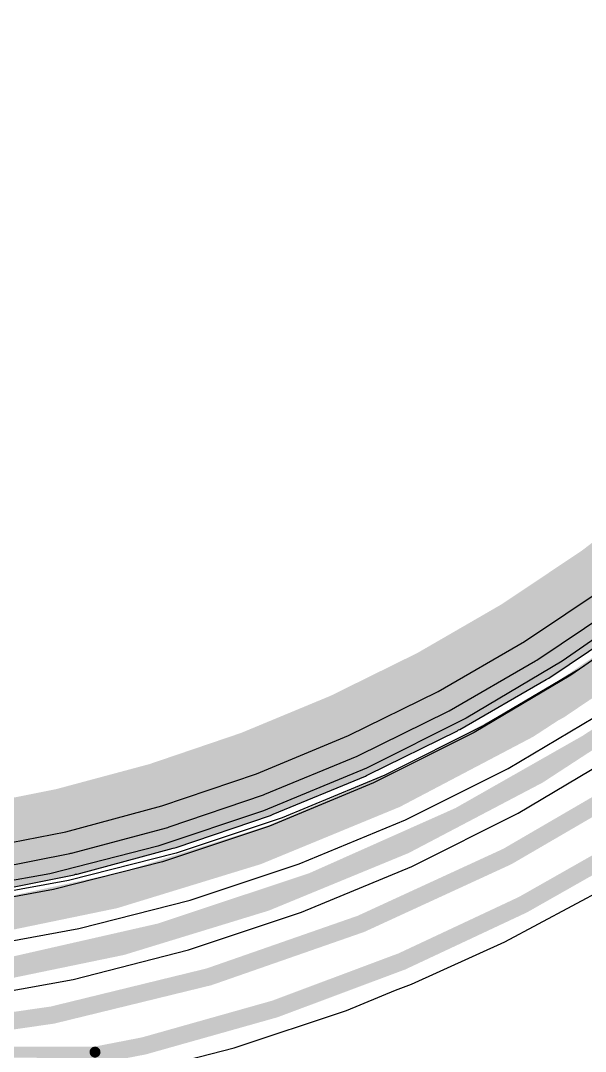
# Model space of a CAD drawing. Header units: inches. Extents: x -30 to 282, y -86 to 78.
# Drawn here: x 13.61 to 20.19, y -65.1 to -53.1 of the extents above; entities that cross this region are included whole.
import ezdxf

# ---------------------------------------------------------------- set-up
doc = ezdxf.new("R2010")
doc.units = ezdxf.units.IN
for name, color, linetype in [('Board Outline', 216, 'Continuous'), ('Bottom Layer', 5, 'Continuous'), ('GND 01', 76, 'Continuous'), ('GND 02', 16, 'Continuous'), ('Multi-Layer', 9, 'Continuous'), ('PWR', 156, 'Continuous'), ('SIG 01', 90, 'Continuous'), ('Top Layer', 1, 'Continuous'), ('Top Overlay', 2, 'Continuous'), ('Top Paste', 8, 'Continuous'), ('Top Solder', 216, 'Continuous')]:
    doc.layers.add(name, color=color, linetype=linetype)

# ---------------------------------------------------------------- blocks, each defined once
blk = doc.blocks.new('8_TSSOP_87')
at = {"layer": 'Top Layer'}
for points in [[(-3.675, 1.2), (-2.225, 1.2), (-2.225, 0.75), (-3.675, 0.75)], [(2.225, 1.2), (3.675, 1.2), (3.675, 0.75), (2.225, 0.75)], [(-3.675, 0.55), (-2.225, 0.55), (-2.225, 0.1), (-3.675, 0.1)], [(2.225, 0.55), (3.675, 0.55), (3.675, 0.1), (2.225, 0.1)], [(-3.675, -0.1), (-2.225, -0.1), (-2.225, -0.55), (-3.675, -0.55)], [(2.225, -0.1), (3.675, -0.1), (3.675, -0.55), (2.225, -0.55)], [(-3.675, -0.75), (-2.225, -0.75), (-2.225, -1.2), (-3.675, -1.2)], [(2.225, -0.75), (3.675, -0.75), (3.675, -1.2), (2.225, -1.2)]]:
    blk.add_hatch(color=1, dxfattribs=at).paths.add_polyline_path(points)
at = {"layer": 'Top Overlay'}
blk.add_hatch(color=2, dxfattribs=at).paths.add_polyline_path([(-2.13, 0.737), (-1.851, 0.737), (-1.851, 1.194), (-2.13, 1.194)])
at = {"layer": 'Top Paste'}
for points in [[(-3.675, 1.2), (-2.225, 1.2), (-2.225, 0.75), (-3.675, 0.75)], [(2.225, 1.2), (3.675, 1.2), (3.675, 0.75), (2.225, 0.75)], [(-3.675, 0.55), (-2.225, 0.55), (-2.225, 0.1), (-3.675, 0.1)], [(2.225, 0.55), (3.675, 0.55), (3.675, 0.1), (2.225, 0.1)], [(-3.675, -0.1), (-2.225, -0.1), (-2.225, -0.55), (-3.675, -0.55)], [(2.225, -0.1), (3.675, -0.1), (3.675, -0.55), (2.225, -0.55)], [(-3.675, -0.75), (-2.225, -0.75), (-2.225, -1.2), (-3.675, -1.2)], [(2.225, -0.75), (3.675, -0.75), (3.675, -1.2), (2.225, -1.2)]]:
    blk.add_hatch(color=8, dxfattribs=at).paths.add_polyline_path(points)
at = {"layer": 'Top Solder'}
for points in [[(-3.777, 1.302), (-2.123, 1.302), (-2.123, 0.648), (-3.777, 0.648)], [(2.123, 1.302), (3.777, 1.302), (3.777, 0.648), (2.123, 0.648)], [(-3.777, 0.652), (-2.123, 0.652), (-2.123, -0.002), (-3.777, -0.002)], [(2.123, 0.652), (3.777, 0.652), (3.777, -0.002), (2.123, -0.002)], [(-3.777, 0.002), (-2.123, 0.002), (-2.123, -0.652), (-3.777, -0.652)], [(2.123, 0.002), (3.777, 0.002), (3.777, -0.652), (2.123, -0.652)], [(-3.777, -0.648), (-2.123, -0.648), (-2.123, -1.302), (-3.777, -1.302)], [(2.123, -0.648), (3.777, -0.648), (3.777, -1.302), (2.123, -1.302)]]:
    blk.add_hatch(color=216, dxfattribs=at).paths.add_polyline_path(points)
at = {"layer": 'Top Overlay', "const_width": 0.127}
for points in [[(2.235, 1.549), (-2.235, 1.549)], [(-2.235, 1.372), (-2.235, 1.549)], [(2.235, 1.549), (2.235, 1.372)], [(-3.962, 1.118), (-3.962, 0.864)], [(-3.835, 0.991), (-3.962, 1.118)], [(-3.835, 0.991), (-3.962, 0.864)], [(-2.235, -1.549), (-2.235, -1.372)], [(2.235, -1.372), (2.235, -1.549)], [(2.235, -1.549), (-2.235, -1.549)]]:
    blk.add_lwpolyline(points, dxfattribs=at)
at = {"layer": 'Top Overlay', "const_width": 0.0635}
for points in [[(-2.267, 1.549, 1), (-2.203, 1.549, 1)], [(-2.267, 1.549, 1), (-2.203, 1.549, 1)], [(2.203, 1.549, 1), (2.267, 1.549, 1)], [(2.203, 1.549, 1), (2.267, 1.549, 1)], [(-2.267, 1.372, 1), (-2.203, 1.372, 1)], [(2.203, 1.372, 1), (2.267, 1.372, 1)], [(-3.994, 1.118, 1), (-3.931, 1.118, 1)], [(-3.994, 1.118, 1), (-3.931, 1.118, 1)], [(-3.867, 0.991, 1), (-3.804, 0.991, 1)], [(-3.867, 0.991, 1), (-3.804, 0.991, 1)], [(-3.994, 0.864, 1), (-3.931, 0.864, 1)], [(-3.994, 0.864, 1), (-3.931, 0.864, 1)], [(-2.267, -1.372, 1), (-2.203, -1.372, 1)], [(2.203, -1.372, 1), (2.267, -1.372, 1)], [(-2.267, -1.549, 1), (-2.203, -1.549, 1)], [(-2.267, -1.549, 1), (-2.203, -1.549, 1)], [(2.203, -1.549, 1), (2.267, -1.549, 1)], [(2.203, -1.549, 1), (2.267, -1.549, 1)]]:
    blk.add_lwpolyline(points, format="xyb", close=True, dxfattribs=at)

msp = doc.modelspace()

# ---------------------------------------------------------------- linework, layer by layer
at = {"layer": 'Board Outline', "const_width": 0.254}
msp.add_lwpolyline([(37.495, -16.446, -2.502525), (-17.293, -16.446)], format="xyb", dxfattribs=at)
msp.add_lwpolyline([(27.86, -45.25, 1), (-7.659, -45.25, 1)], format="xyb", close=True, dxfattribs=at)
at = {"layer": 'Bottom Layer'}
for p, q in [((20.97, -59.831), (19.918, -60.561)), ((19.623, -60.547), (20.589, -59.901)), ((18.602, -61.137), (19.609, -60.556)), ((19.918, -60.561), (18.801, -61.224)), ((19.609, -60.556), (19.615, -60.55)), ((19.615, -60.55), (19.623, -60.547)), ((17.545, -61.659), (18.587, -61.145)), ((18.587, -61.145), (18.594, -61.14)), ((18.594, -61.14), (18.602, -61.137)), ((18.801, -61.224), (17.639, -61.806)), ((16.456, -62.11), (17.529, -61.666)), ((17.529, -61.666), (17.537, -61.661)), ((17.537, -61.661), (17.545, -61.659)), ((17.639, -61.806), (16.439, -62.303)), ((19.407, -62.331), (20.395, -61.744)), ((15.339, -62.49), (16.44, -62.116)), ((16.44, -62.116), (16.447, -62.112)), ((16.447, -62.112), (16.456, -62.11)), ((16.439, -62.303), (15.206, -62.713)), ((18.166, -62.952), (19.407, -62.331)), ((14.201, -62.796), (15.323, -62.495)), ((15.323, -62.495), (15.331, -62.491)), ((15.331, -62.491), (15.339, -62.49)), ((15.206, -62.713), (13.948, -63.035)), ((13.044, -63.026), (14.184, -62.8)), ((14.184, -62.8), (14.192, -62.796)), ((14.192, -62.796), (14.201, -62.796)), ((16.883, -63.483), (18.166, -62.952)), ((13.948, -63.035), (12.669, -63.265)), ((15.566, -63.922), (16.883, -63.483)), ((14.22, -64.265), (15.566, -63.922)), ((12.854, -64.512), (14.22, -64.265))]:
    msp.add_line(p, q, dxfattribs=at)
at = {"layer": 'Bottom Layer', "const_width": 0.203}
for points in [[(21.173, -60.03, -0.27033), (2.677, -62.184)], [(20.35, -61.436, -0.249384), (2.413, -62.814)]]:
    msp.add_lwpolyline(points, format="xyb", dxfattribs=at)
at = {"layer": 'GND 01'}
for p, q in [((19.763, -60.756), (20.729, -60.11)), ((18.728, -61.355), (19.734, -60.773)), ((19.734, -60.773), (19.748, -60.764)), ((19.748, -60.764), (19.763, -60.756)), ((17.656, -61.884), (18.698, -61.37)), ((18.698, -61.37), (18.713, -61.361)), ((18.713, -61.361), (18.728, -61.355)), ((16.552, -62.343), (17.626, -61.898)), ((17.626, -61.898), (17.64, -61.89)), ((17.64, -61.89), (17.656, -61.884)), ((15.42, -62.728), (16.521, -62.355)), ((16.521, -62.355), (16.536, -62.348)), ((16.536, -62.348), (16.552, -62.343)), ((14.266, -63.039), (15.388, -62.738)), ((15.388, -62.738), (15.404, -62.732)), ((15.404, -62.732), (15.42, -62.728)), ((13.093, -63.273), (14.233, -63.046)), ((14.233, -63.046), (14.249, -63.041)), ((14.249, -63.041), (14.266, -63.039))]:
    msp.add_line(p, q, dxfattribs=at)
at = {"layer": 'GND 01', "const_width": 1.016}
for points in [[(20.445, -59.686), (21.367, -58.978)], [(19.479, -60.331), (20.445, -59.686)], [(18.473, -60.912), (19.479, -60.331)], [(17.43, -61.426), (18.473, -60.912)], [(16.357, -61.871), (17.43, -61.426)], [(15.256, -62.245), (16.357, -61.871)], [(14.134, -62.546), (15.256, -62.245)], [(12.994, -62.772), (14.134, -62.546)]]:
    msp.add_lwpolyline(points, dxfattribs=at)
at = {"layer": 'GND 01', "const_width": 0.508}
for points in [[(20.191, -59.686, 1), (20.699, -59.686, 1)], [(20.191, -59.686, 1), (20.699, -59.686, 1)], [(19.225, -60.331, 1), (19.733, -60.331, 1)], [(19.225, -60.331, 1), (19.733, -60.331, 1)], [(18.219, -60.912, 1), (18.727, -60.912, 1)], [(18.219, -60.912, 1), (18.727, -60.912, 1)], [(17.176, -61.426, 1), (17.684, -61.426, 1)], [(17.176, -61.426, 1), (17.684, -61.426, 1)], [(16.103, -61.871, 1), (16.611, -61.871, 1)], [(16.103, -61.871, 1), (16.611, -61.871, 1)], [(15.002, -62.245, 1), (15.51, -62.245, 1)], [(15.002, -62.245, 1), (15.51, -62.245, 1)], [(13.88, -62.546, 1), (14.388, -62.546, 1)], [(13.88, -62.546, 1), (14.388, -62.546, 1)]]:
    msp.add_lwpolyline(points, format="xyb", close=True, dxfattribs=at)
at = {"layer": 'GND 02'}
for p, q in [((19.763, -60.756), (20.729, -60.11)), ((18.728, -61.355), (19.734, -60.773)), ((19.734, -60.773), (19.748, -60.764)), ((19.748, -60.764), (19.763, -60.756)), ((17.656, -61.884), (18.698, -61.37)), ((18.698, -61.37), (18.713, -61.361)), ((18.713, -61.361), (18.728, -61.355)), ((16.552, -62.343), (17.626, -61.898)), ((17.626, -61.898), (17.64, -61.89)), ((17.64, -61.89), (17.656, -61.884)), ((15.42, -62.728), (16.521, -62.355)), ((16.521, -62.355), (16.536, -62.348)), ((16.536, -62.348), (16.552, -62.343)), ((14.266, -63.039), (15.388, -62.738)), ((15.388, -62.738), (15.404, -62.732)), ((15.404, -62.732), (15.42, -62.728)), ((13.093, -63.273), (14.233, -63.046)), ((14.233, -63.046), (14.249, -63.041)), ((14.249, -63.041), (14.266, -63.039))]:
    msp.add_line(p, q, dxfattribs=at)
at = {"layer": 'GND 02', "const_width": 1.016}
for points in [[(20.445, -59.686), (21.367, -58.978)], [(19.479, -60.331), (20.445, -59.686)], [(18.473, -60.912), (19.479, -60.331)], [(17.43, -61.426), (18.473, -60.912)], [(16.357, -61.871), (17.43, -61.426)], [(15.256, -62.245), (16.357, -61.871)], [(14.134, -62.546), (15.256, -62.245)], [(12.994, -62.772), (14.134, -62.546)]]:
    msp.add_lwpolyline(points, dxfattribs=at)
at = {"layer": 'GND 02', "const_width": 0.508}
for points in [[(20.191, -59.686, 1), (20.699, -59.686, 1)], [(20.191, -59.686, 1), (20.699, -59.686, 1)], [(19.225, -60.331, 1), (19.733, -60.331, 1)], [(19.225, -60.331, 1), (19.733, -60.331, 1)], [(18.219, -60.912, 1), (18.727, -60.912, 1)], [(18.219, -60.912, 1), (18.727, -60.912, 1)], [(17.176, -61.426, 1), (17.684, -61.426, 1)], [(17.176, -61.426, 1), (17.684, -61.426, 1)], [(16.103, -61.871, 1), (16.611, -61.871, 1)], [(16.103, -61.871, 1), (16.611, -61.871, 1)], [(15.002, -62.245, 1), (15.51, -62.245, 1)], [(15.002, -62.245, 1), (15.51, -62.245, 1)], [(13.88, -62.546, 1), (14.388, -62.546, 1)], [(13.88, -62.546, 1), (14.388, -62.546, 1)]]:
    msp.add_lwpolyline(points, format="xyb", close=True, dxfattribs=at)
at = {"layer": 'Multi-Layer'}
for p, q in [((19.479, -60.331), (20.445, -59.686)), ((18.473, -60.912), (19.479, -60.331)), ((17.43, -61.426), (18.473, -60.912)), ((16.357, -61.871), (17.43, -61.426)), ((15.256, -62.245), (16.357, -61.871)), ((14.134, -62.546), (15.256, -62.245)), ((12.994, -62.772), (14.134, -62.546))]:
    msp.add_line(p, q, dxfattribs=at)
at = {"layer": 'PWR'}
for p, q in [((19.623, -60.547), (20.589, -59.901)), ((18.602, -61.137), (19.609, -60.556)), ((19.609, -60.556), (19.615, -60.55)), ((19.615, -60.55), (19.623, -60.547)), ((17.545, -61.659), (18.587, -61.145)), ((18.587, -61.145), (18.594, -61.14)), ((18.594, -61.14), (18.602, -61.137)), ((16.456, -62.11), (17.529, -61.666)), ((17.529, -61.666), (17.537, -61.661)), ((17.537, -61.661), (17.545, -61.659)), ((15.339, -62.49), (16.44, -62.116)), ((16.44, -62.116), (16.447, -62.112)), ((16.447, -62.112), (16.456, -62.11)), ((14.201, -62.796), (15.323, -62.495)), ((15.323, -62.495), (15.331, -62.491)), ((15.331, -62.491), (15.339, -62.49)), ((13.044, -63.026), (14.184, -62.8)), ((14.184, -62.8), (14.192, -62.796)), ((14.192, -62.796), (14.201, -62.796))]:
    msp.add_line(p, q, dxfattribs=at)
at = {"layer": 'SIG 01'}
for p, q in [((19.623, -60.547), (20.589, -59.901)), ((21.1, -59.973), (20.022, -60.722)), ((18.602, -61.137), (19.609, -60.556)), ((19.609, -60.556), (19.615, -60.55)), ((19.615, -60.55), (19.623, -60.547)), ((20.022, -60.722), (18.894, -61.391)), ((17.545, -61.659), (18.587, -61.145)), ((18.587, -61.145), (18.594, -61.14)), ((18.594, -61.14), (18.602, -61.137)), ((18.894, -61.391), (17.721, -61.978)), ((16.456, -62.11), (17.529, -61.666)), ((17.529, -61.666), (17.537, -61.661)), ((17.537, -61.661), (17.545, -61.659)), ((17.721, -61.978), (16.509, -62.48)), ((15.339, -62.49), (16.44, -62.116)), ((16.44, -62.116), (16.447, -62.112)), ((16.447, -62.112), (16.456, -62.11)), ((14.201, -62.796), (15.323, -62.495)), ((16.509, -62.48), (15.264, -62.895)), ((15.323, -62.495), (15.331, -62.491)), ((15.331, -62.491), (15.339, -62.49)), ((13.044, -63.026), (14.184, -62.8)), ((15.264, -62.895), (13.993, -63.219)), ((14.184, -62.8), (14.192, -62.796)), ((14.192, -62.796), (14.201, -62.796)), ((13.993, -63.219), (12.702, -63.452)), ((19.253, -63.827), (20.427, -63.199)), ((18.165, -64.319), (19.253, -63.827)), ((17.978, -64.39), (18.165, -64.319)), ((18.165, -64.319), (18.165, -64.319)), ((18.165, -64.319), (18.165, -64.319)), ((17.405, -64.627), (17.978, -64.39)), ((16.097, -65.063), (17.405, -64.627)), ((14.761, -65.403), (16.097, -65.063))]:
    msp.add_line(p, q, dxfattribs=at)
at = {"layer": 'SIG 01', "const_width": 0.203}
for points in [[(49.194, -40.377, -0.547166), (-1.847, -82.823)], [(48.774, -41.341, -0.533794), (-1.014, -82.529)], [(22.354, -59.319, -0.262764), (4.389, -63.028)], [(22.484, -59.84, -0.287679), (2.764, -62.96)], [(22.426, -60.798, -0.26958), (2.926, -63.619)], [(22.109, -61.756, -0.058302), (18.054, -64.055)], [(18.054, -64.055, -0.062564), (13.49, -65.341)]]:
    msp.add_lwpolyline(points, format="xyb", dxfattribs=at)
at = {"layer": 'SIG 01', "const_width": 0.102}
msp.add_lwpolyline([(18.003, -64.055, 1), (18.105, -64.055, 1)], format="xyb", close=True, dxfattribs=at)
msp.add_lwpolyline([(18.003, -64.055, 1), (18.105, -64.055, 1)], format="xyb", close=True, dxfattribs=at)
at = {"layer": 'Top Layer'}
for p, q in [((19.623, -60.547), (20.589, -59.901)), ((21.198, -59.903), (20.132, -60.644)), ((18.602, -61.137), (19.609, -60.556)), ((19.609, -60.556), (19.615, -60.55)), ((19.615, -60.55), (19.623, -60.547)), ((20.132, -60.644), (19.015, -61.306)), ((17.545, -61.659), (18.587, -61.145)), ((18.587, -61.145), (18.594, -61.14)), ((18.594, -61.14), (18.602, -61.137)), ((19.289, -61.808), (20.441, -61.125)), ((19.015, -61.306), (17.854, -61.888)), ((16.456, -62.11), (17.529, -61.666)), ((17.529, -61.666), (17.537, -61.661)), ((17.537, -61.661), (17.545, -61.659)), ((18.092, -62.408), (19.289, -61.808)), ((17.854, -61.888), (16.655, -62.384)), ((15.339, -62.49), (16.44, -62.116)), ((16.44, -62.116), (16.447, -62.112)), ((16.447, -62.112), (16.456, -62.11)), ((16.655, -62.384), (15.423, -62.794)), ((16.855, -62.92), (18.092, -62.408)), ((14.201, -62.796), (15.323, -62.495)), ((15.323, -62.495), (15.331, -62.491)), ((15.331, -62.491), (15.339, -62.49)), ((13.044, -63.026), (14.184, -62.8)), ((15.423, -62.794), (14.165, -63.115)), ((14.184, -62.8), (14.192, -62.796)), ((14.192, -62.796), (14.201, -62.796)), ((15.584, -63.343), (16.855, -62.92)), ((14.165, -63.115), (12.887, -63.346)), ((14.286, -63.674), (15.584, -63.343)), ((12.969, -63.912), (14.286, -63.674))]:
    msp.add_line(p, q, dxfattribs=at)
at = {"layer": 'Top Layer', "const_width": 0.203}
msp.add_lwpolyline([(25.317, -34.594, -0.728137), (4.393, -62.842)], format="xyb", dxfattribs=at)

# ---------------------------------------------------------------- block references
at = {"rotation": 180}
msp.add_blockref('8_TSSOP_87', (12.241, -66.661), dxfattribs=at)

doc.saveas('drawing.dxf')
